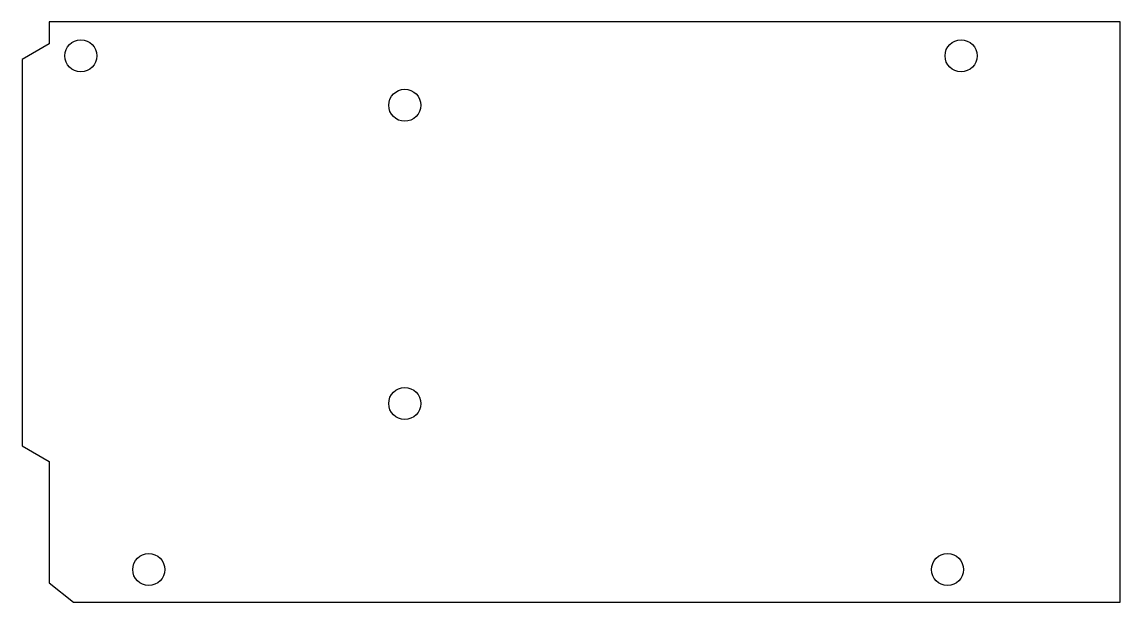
# Model space of a CAD drawing. Extents: x 910 to 1013, y 551 to 605.
import ezdxf

# ---------------------------------------------------------------- set-up
doc = ezdxf.new("R2010")
doc.units = 0
doc.layers.get('0').update_dxf_attribs({"linetype": 'CONTINUOUS'})

msp = doc.modelspace()

# ---------------------------------------------------------------- linework, layer by layer
msp.add_lwpolyline([(1012.7, 605.07), (912.47, 605.07), (912.47, 603.02), (909.93, 601.54), (909.93, 565.37), (912.47, 563.89), (912.47, 552.52), (914.74, 550.73), (1012.7, 550.73)], close=True)
for points in [[(913.93, 601.89, -1), (916.93, 601.89, -1)], [(996.32, 601.89, -1), (999.32, 601.89, -1)], [(944.25, 597.26, -1), (947.25, 597.26, -1)], [(947.25, 569.32, -1), (944.25, 569.32, -1)], [(923.29, 553.77, -1), (920.29, 553.77, -1)], [(998.05, 553.77, -1), (995.05, 553.77, -1)]]:
    msp.add_lwpolyline(points, format="xyb", close=True)

doc.saveas('drawing.dxf')
